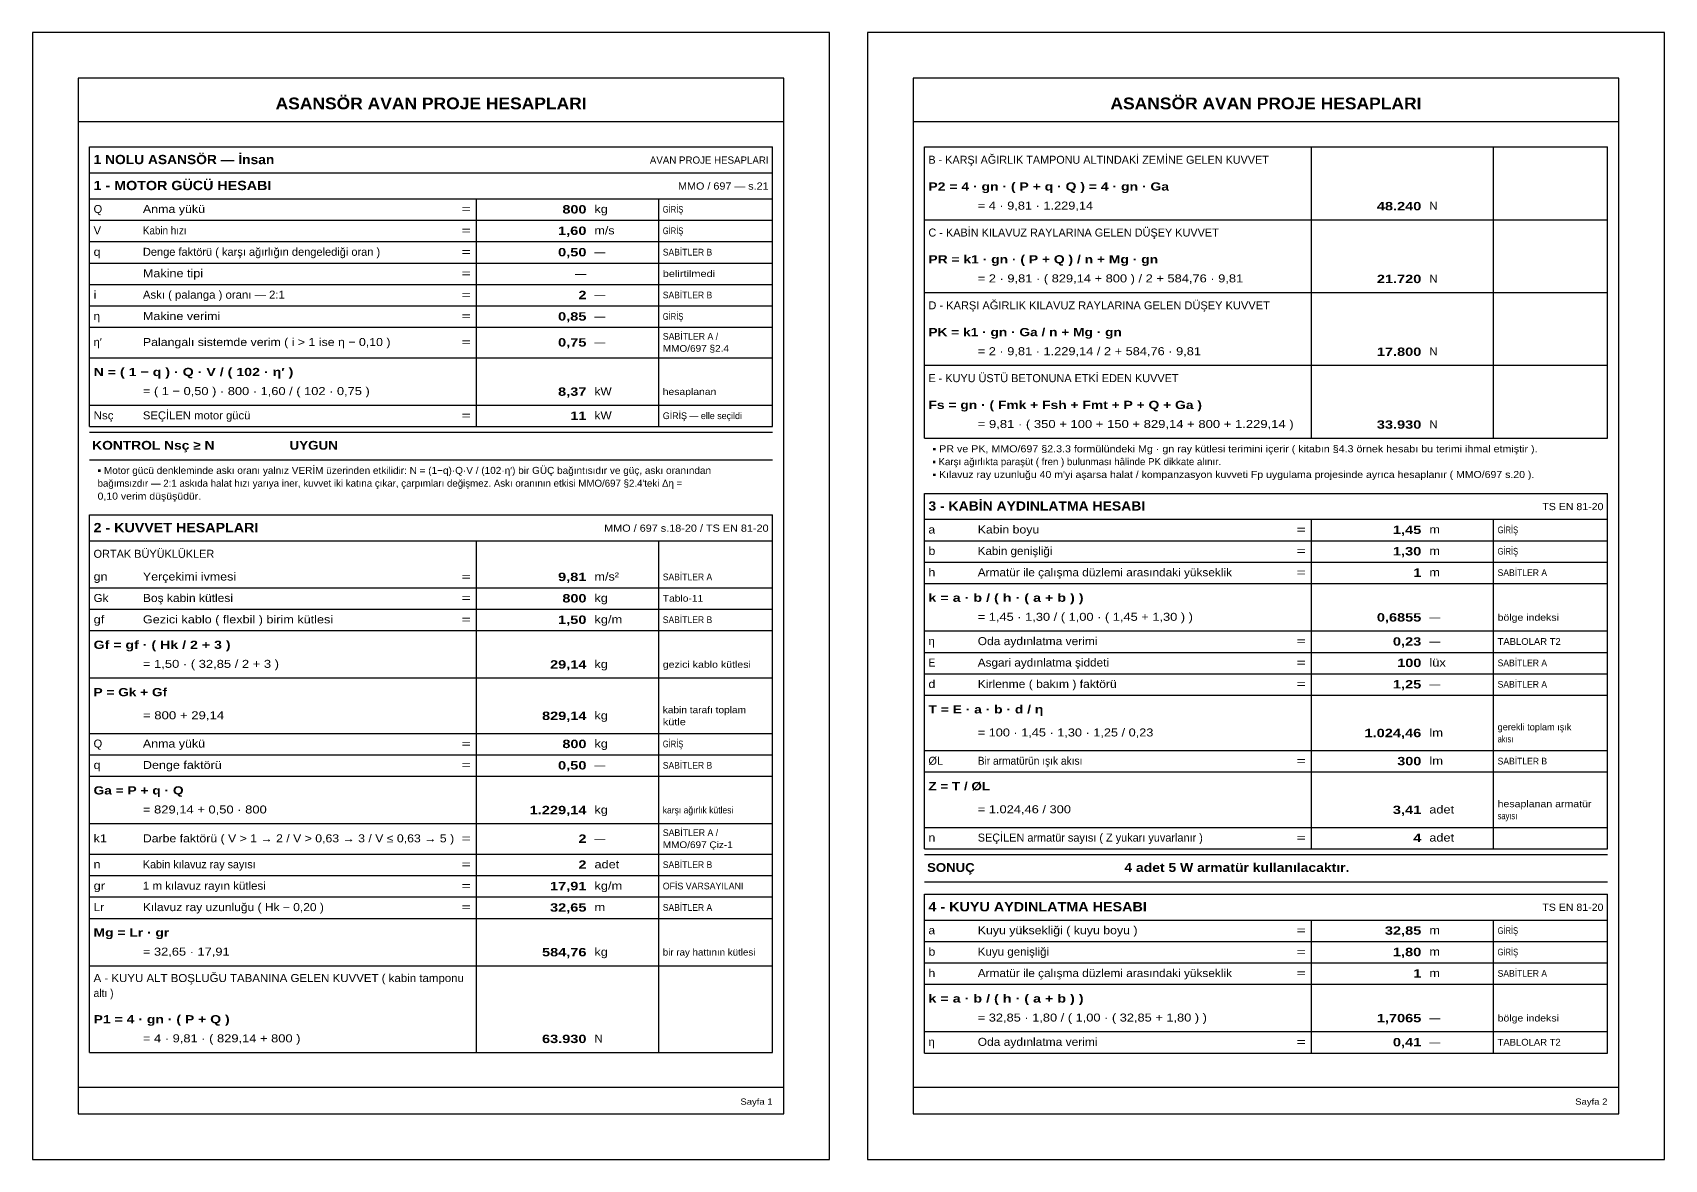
# Model space of a CAD drawing. Header units: millimetres. Extents: x 0 to 1750, y 0 to 297.
# Drawn here: x 440 to 870, y 0 to 297 of the extents above; entities that cross this region are included whole.
import ezdxf

# ---------------------------------------------------------------- set-up
doc = ezdxf.new("R2010")
doc.units = ezdxf.units.MM
for name, color, linetype in [('AVAN-A4', 8, 'Continuous'), ('AVAN-CIZGI', 7, 'Continuous'), ('AVAN-YAZI', 7, 'Continuous')]:
    doc.layers.add(name, color=color, linetype=linetype)
doc.styles.add('AVAN', font='arial.ttf')
doc.styles.add('AVAN-KALIN', font='arialbd.ttf')

msp = doc.modelspace()

# ---------------------------------------------------------------- linework, layer by layer
at = {"layer": 'AVAN-A4'}
for points in [[(440, 0), (650, 0), (650, 297), (440, 297)], [(660, 0), (870, 0), (870, 297), (660, 297)]]:
    msp.add_lwpolyline(points, close=True, dxfattribs=at)
at = {"layer": 'AVAN-CIZGI'}
for p, q in [((638, 285), (452, 285)), ((452, 285), (452, 12)), ((638, 12), (638, 285)), ((858, 285), (672, 285)), ((672, 285), (672, 12)), ((858, 12), (858, 285)), ((452, 273.6), (638, 273.6)), ((672, 273.6), (858, 273.6)), ((455, 266.8833), (635, 266.8833)), ((455, 260.0394), (455, 266.8833)), ((455, 266.8833), (635, 266.8833)), ((635, 260.0394), (635, 266.8833)), ((675, 209.31), (675, 266.8833)), ((675, 266.8833), (855, 266.8833)), ((777, 209.31), (777, 266.8833)), ((825, 209.31), (825, 266.8833)), ((855, 209.31), (855, 266.8833)), ((455, 260.0394), (635, 260.0394)), ((455, 260.0394), (635, 260.0394)), ((455, 253.1956), (455, 260.0394)), ((455, 260.0394), (635, 260.0394)), ((635, 253.1956), (635, 260.0394)), ((455, 253.1956), (635, 253.1956)), ((455, 253.1956), (635, 253.1956)), ((455, 247.5511), (455, 253.1956)), ((557, 247.5511), (557, 253.1956)), ((605, 247.5511), (605, 253.1956)), ((635, 247.5511), (635, 253.1956)), ((455, 247.5511), (635, 247.5511)), ((455, 247.5511), (635, 247.5511)), ((455, 247.5511), (635, 247.5511)), ((455, 198.7972), (455, 247.5511)), ((557, 198.7972), (557, 247.5511)), ((605, 198.7972), (605, 247.5511)), ((635, 198.7972), (635, 247.5511)), ((675, 247.6922), (855, 247.6922)), ((455, 241.9067), (635, 241.9067)), ((455, 236.2622), (635, 236.2622)), ((455, 230.6178), (635, 230.6178)), ((675, 228.5011), (855, 228.5011)), ((455, 224.9733), (635, 224.9733)), ((455, 219.3289), (635, 219.3289)), ((455, 211.2856), (635, 211.2856)), ((675, 209.31), (855, 209.31)), ((675, 209.31), (855, 209.31)), ((675, 209.31), (855, 209.31)), ((675, 190.1189), (675, 209.31)), ((777, 190.1189), (777, 209.31)), ((825, 190.1189), (825, 209.31)), ((855, 190.1189), (855, 209.31)), ((455, 198.7972), (635, 198.7972)), ((455, 198.7972), (635, 198.7972)), ((455, 198.7972), (635, 198.7972)), ((455, 193.1528), (455, 198.7972)), ((557, 193.1528), (557, 198.7972)), ((605, 193.1528), (605, 198.7972)), ((635, 193.1528), (635, 198.7972)), ((455, 193.1528), (635, 193.1528)), ((455, 193.1528), (635, 193.1528)), ((455, 191.6528), (635, 191.6528)), ((675, 190.1189), (855, 190.1189)), ((675, 190.1189), (855, 190.1189)), ((455, 184.4208), (635, 184.4208)), ((675, 175.5589), (855, 175.5589)), ((675, 168.715), (675, 175.5589)), ((675, 175.5589), (855, 175.5589)), ((855, 168.715), (855, 175.5589)), ((455, 169.8608), (635, 169.8608)), ((455, 163.017), (455, 169.8608)), ((455, 169.8608), (635, 169.8608)), ((635, 163.017), (635, 169.8608)), ((675, 168.715), (855, 168.715)), ((675, 168.715), (855, 168.715)), ((675, 163.0705), (675, 168.715)), ((777, 163.0705), (777, 168.715)), ((825, 163.0705), (825, 168.715)), ((855, 163.0705), (855, 168.715)), ((455, 163.017), (635, 163.017)), ((455, 163.017), (635, 163.017)), ((455, 150.6697), (455, 163.017)), ((557, 150.6697), (557, 163.017)), ((605, 150.6697), (605, 163.017)), ((635, 150.6697), (635, 163.017)), ((675, 163.0705), (855, 163.0705)), ((675, 163.0705), (855, 163.0705)), ((675, 163.0705), (855, 163.0705)), ((675, 87.5055), (675, 163.0705)), ((777, 87.5055), (777, 163.0705)), ((825, 87.5055), (825, 163.0705)), ((855, 87.5055), (855, 163.0705)), ((675, 157.4261), (855, 157.4261)), ((455, 150.6697), (635, 150.6697)), ((455, 150.6697), (635, 150.6697)), ((455, 150.6697), (635, 150.6697)), ((455, 28.1853), (455, 150.6697)), ((557, 28.1853), (557, 150.6697)), ((605, 28.1853), (605, 150.6697)), ((635, 28.1853), (635, 150.6697)), ((675, 151.7817), (855, 151.7817)), ((455, 145.0253), (635, 145.0253)), ((455, 139.3808), (635, 139.3808)), ((675, 139.2933), (855, 139.2933)), ((675, 133.6489), (855, 133.6489)), ((455, 126.8925), (635, 126.8925)), ((675, 128.0044), (855, 128.0044)), ((675, 122.36), (855, 122.36)), ((455, 112.2875), (635, 112.2875)), ((675, 107.755), (855, 107.755)), ((455, 106.6431), (635, 106.6431)), ((455, 100.9986), (635, 100.9986)), ((675, 102.1105), (855, 102.1105)), ((455, 88.5103), (635, 88.5103)), ((675, 87.5055), (855, 87.5055)), ((675, 87.5055), (855, 87.5055)), ((675, 87.5055), (855, 87.5055)), ((675, 81.8611), (675, 87.5055)), ((777, 81.8611), (777, 87.5055)), ((825, 81.8611), (825, 87.5055)), ((855, 81.8611), (855, 87.5055)), ((675, 81.8611), (855, 81.8611)), ((675, 81.8611), (855, 81.8611)), ((455, 80.4669), (635, 80.4669)), ((675, 80.3611), (855, 80.3611)), ((455, 74.8225), (635, 74.8225)), ((675, 73.1292), (855, 73.1292)), ((455, 69.1781), (635, 69.1781)), ((675, 69.9292), (855, 69.9292)), ((675, 63.0853), (675, 69.9292)), ((675, 69.9292), (855, 69.9292)), ((855, 63.0853), (855, 69.9292)), ((455, 63.5336), (635, 63.5336)), ((675, 63.0853), (855, 63.0853)), ((675, 63.0853), (855, 63.0853)), ((675, 57.4408), (675, 63.0853)), ((777, 57.4408), (777, 63.0853)), ((825, 57.4408), (825, 63.0853)), ((855, 57.4408), (855, 63.0853)), ((675, 57.4408), (855, 57.4408)), ((675, 57.4408), (855, 57.4408)), ((675, 57.4408), (855, 57.4408)), ((675, 28.0192), (675, 57.4408)), ((777, 28.0192), (777, 57.4408)), ((825, 28.0192), (825, 57.4408)), ((855, 28.0192), (855, 57.4408)), ((675, 51.7964), (855, 51.7964)), ((455, 51.0453), (635, 51.0453)), ((675, 46.1519), (855, 46.1519)), ((675, 33.6636), (855, 33.6636)), ((455, 28.1853), (635, 28.1853)), ((675, 28.0192), (855, 28.0192)), ((452, 19), (638, 19)), ((672, 19), (858, 19)), ((452, 12), (638, 12)), ((672, 12), (858, 12))]:
    msp.add_line(p, q, dxfattribs=at)

# ---------------------------------------------------------------- texts
at = {"layer": 'AVAN-YAZI'}
for s, height, style, width, p in [('ASANSÖR AVAN PROJE HESAPLARI', 3.086, 'AVAN-KALIN', 1.066, (504.0278, 276.8)), ('ASANSÖR AVAN PROJE HESAPLARI', 3.086, 'AVAN-KALIN', 1.066, (724.0278, 276.8)), ('1 NOLU ASANSÖR — İnsan', 2.443, 'AVAN-KALIN', 1.0645, (456.0583, 262.3325)), ('AVAN PROJE HESAPLARI', 1.903, 'AVAN', 0.9628, (602.6558, 262.456)), ('B - KARŞI AĞIRLIK TAMPONU ALTINDAKİ ZEMİNE GELEN KUVVET', 2.109, 'AVAN', 0.9666, (676.0583, 262.4383)), ('1 - MOTOR GÜCÜ HESABI', 2.443, 'AVAN-KALIN', 1.1032, (456.0583, 255.4886)), ('MMO / 697 — s.21', 1.903, 'AVAN', 1.0698, (610.0783, 255.6121)), ('P2 = 4 · gn · ( P + q · Q ) = 4 · gn · Ga', 2.16, 'AVAN-KALIN', 1.2183, (676.0583, 255.3651)), ('Q', 2.109, 'AVAN', 0.9937, (456.0583, 249.4561)), ('Anma yükü', 2.109, 'AVAN', 1.1116, (469.0583, 249.4561)), ('=', 2.109, 'AVAN', 1.4092, (553.0583, 249.4561)), ('800', 2.212, 'AVAN-KALIN', 1.2291, (579.6087, 249.315)), ('kg', 2.109, 'AVAN', 1.129, (588.0583, 249.4561)), ('GİRİŞ', 1.775, 'AVAN', 0.6995, (606.0584, 249.5267)), ('= 4 · 9,81 · 1.229,14', 2.109, 'AVAN', 1.1423, (689.0583, 250.3557)), ('48.240', 2.212, 'AVAN-KALIN', 1.2394, (794.2343, 250.1617)), ('N', 2.109, 'AVAN', 1.0176, (808.0583, 250.3028)), ('V', 2.109, 'AVAN', 1.0073, (456.0583, 243.8117)), ('Kabin hızı', 2.109, 'AVAN', 0.8795, (469.0583, 243.8117)), ('=', 2.109, 'AVAN', 1.4092, (553.0583, 243.8117)), ('1,60', 2.212, 'AVAN-KALIN', 1.2453, (578.4562, 243.6706)), ('m/s', 2.109, 'AVAN', 1.1169, (588.0583, 243.8117)), ('GİRİŞ', 1.775, 'AVAN', 0.6995, (606.0584, 243.8822)), ('C - KABİN KILAVUZ RAYLARINA GELEN DÜŞEY KUVVET', 2.109, 'AVAN', 0.9739, (676.0583, 243.2472)), ('q', 2.109, 'AVAN', 1.1213, (456.0583, 238.1672)), ('Denge faktörü ( karşı ağırlığın dengelediği oran )', 2.109, 'AVAN', 0.9867, (469.0583, 238.1672)), ('=', 2.109, 'AVAN', 1.4092, (553.0583, 238.1672)), ('0,50', 2.212, 'AVAN-KALIN', 1.2453, (578.4562, 238.0261)), ('—', 2.109, 'AVAN', 0.9822, (588.0583, 238.1672)), ('SABİTLER B', 1.775, 'AVAN', 0.9093, (606.0584, 238.2378)), ('PR = k1 · gn · ( P + Q ) / n + Mg · gn', 2.16, 'AVAN-KALIN', 1.2097, (676.0583, 236.174)), ('Makine tipi', 2.109, 'AVAN', 1.1266, (469.0583, 232.5228)), ('=', 2.109, 'AVAN', 1.4092, (553.0583, 232.5228)), ('—', 2.212, 'AVAN-KALIN', 0.9822, (582.9078, 232.3817)), ('belirtilmedi', 1.775, 'AVAN', 1.1648, (606.0584, 232.5933)), ('= 2 · 9,81 · ( 829,14 + 800 ) / 2 + 584,76 · 9,81', 2.109, 'AVAN', 1.1498, (689.0583, 231.1646)), ('21.720', 2.212, 'AVAN-KALIN', 1.2394, (794.2343, 230.9706)), ('N', 2.109, 'AVAN', 1.0176, (808.0583, 231.1117)), ('i', 2.109, 'AVAN', 1.2292, (456.0583, 226.8783)), ('Askı ( palanga ) oranı — 2:1', 2.109, 'AVAN', 1.0152, (469.0583, 226.8783)), ('=', 2.109, 'AVAN', 1.4092, (553.0583, 226.8783)), ('2', 2.212, 'AVAN-KALIN', 1.2291, (583.8307, 226.7372)), ('SABİTLER B', 1.775, 'AVAN', 0.9093, (606.0584, 226.9489)), ('—', 2.109, 'AVAN', 0.9822, (588.0583, 226.8783)), ('D - KARŞI AĞIRLIK KILAVUZ RAYLARINA GELEN DÜŞEY KUVVET', 2.109, 'AVAN', 0.9883, (676.0583, 224.0561)), ('η', 2.109, 'AVAN', 1.0323, (456.0583, 221.2339)), ('Makine verimi', 2.109, 'AVAN', 1.1224, (469.0583, 221.2339)), ('=', 2.109, 'AVAN', 1.4092, (553.0583, 221.2339)), ('0,85', 2.212, 'AVAN-KALIN', 1.2453, (578.4562, 221.0928)), ('—', 2.109, 'AVAN', 0.9822, (588.0583, 221.2339)), ('GİRİŞ', 1.775, 'AVAN', 0.6995, (606.0584, 221.3044)), ('η′', 2.109, 'AVAN', 0.9947, (456.0583, 214.39)), ('Palangalı sistemde verim ( i > 1 ise η − 0,10 )', 2.109, 'AVAN', 1.1038, (469.0583, 214.39)), ('=', 2.109, 'AVAN', 1.4092, (553.0583, 214.39)), ('0,75', 2.212, 'AVAN-KALIN', 1.2453, (578.4562, 214.2489)), ('—', 2.109, 'AVAN', 0.9822, (588.0583, 214.39)), ('SABİTLER A /', 1.775, 'AVAN', 0.9292, (606.0584, 216.0481)), ('PK = k1 · gn · Ga / n + Mg · gn', 2.16, 'AVAN-KALIN', 1.197, (676.0583, 216.9829)), ('MMO/697 §2.4', 1.775, 'AVAN', 1.0642, (606.0584, 212.8731)), ('= 2 · 9,81 · 1.229,14 / 2 + 584,76 · 9,81', 2.109, 'AVAN', 1.144, (689.0583, 211.9735)), ('17.800', 2.212, 'AVAN-KALIN', 1.2394, (794.2343, 211.7794)), ('N', 2.109, 'AVAN', 1.0176, (808.0583, 211.9206)), ('N = ( 1 − q ) · Q · V / ( 102 · η′ )', 2.16, 'AVAN-KALIN', 1.2396, (456.0583, 206.4701)), ('E - KUYU ÜSTÜ BETONUNA ETKİ EDEN KUVVET', 2.109, 'AVAN', 0.9726, (676.0583, 204.865)), ('= ( 1 − 0,50 ) · 800 · 1,60 / ( 102 · 0,75 )', 2.109, 'AVAN', 1.148, (469.0583, 201.4607)), ('8,37', 2.212, 'AVAN-KALIN', 1.2453, (578.4562, 201.2667)), ('kW', 2.109, 'AVAN', 1.0664, (588.0583, 201.4078)), ('hesaplanan', 1.775, 'AVAN', 1.0997, (606.0584, 201.4783)), ('Fs = gn · ( Fmk + Fsh + Fmt + P + Q + Ga )', 2.16, 'AVAN-KALIN', 1.2076, (676.0583, 197.7918)), ('Nsç', 2.109, 'AVAN', 1.0374, (456.0583, 195.0578)), ('SEÇİLEN motor gücü', 2.109, 'AVAN', 1.006, (469.0583, 195.0578)), ('=', 2.109, 'AVAN', 1.4092, (553.0583, 195.0578)), ('11', 2.212, 'AVAN-KALIN', 1.2291, (581.7197, 194.9167)), ('kW', 2.109, 'AVAN', 1.0664, (588.0583, 195.0578)), ('GİRİŞ — elle seçildi', 1.775, 'AVAN', 0.9464, (606.0584, 195.1283)), ('= 9,81 · ( 350 + 100 + 150 + 829,14 + 800 + 1.229,14 )', 2.109, 'AVAN', 1.1658, (689.0583, 192.7824)), ('33.930', 2.212, 'AVAN-KALIN', 1.2394, (794.2343, 192.5883)), ('N', 2.109, 'AVAN', 1.0176, (808.0583, 192.7294)), ('KONTROL Nsç ≥ N', 2.315, 'AVAN-KALIN', 1.1218, (455.7056, 187.0667)), ('UYGUN', 2.315, 'AVAN-KALIN', 1.0896, (507.7056, 187.0667)), ('▪ Karşı ağırlıkta paraşüt ( fren ) bulunması hâlinde PK dikkate alınır.', 1.852, 'AVAN', 0.9846, (677.1167, 182.9922)), ('▪ PR ve PK, MMO/697 §2.3.3 formülündeki Mg · gn ray kütlesi terimini içerir ( kitabın §4.3 örnek hesabı bu terimi ihmal etmiştir ).', 1.852, 'AVAN', 1.088, (677.1167, 186.3789)), ('▪ Motor gücü denkleminde askı oranı yalnız VERİM üzerinden etkilidir: N = (1−q)·Q·V / (102·η′) bir GÜÇ bağıntısıdır ve güç, askı oranından', 1.852, 'AVAN', 1.0187, (457.1167, 180.6808)), ("▪ Kılavuz ray uzunluğu 40 m'yi aşarsa halat / kompanzasyon kuvveti Fp uygulama projesinde ayrıca hesaplanır ( MMO/697 s.20 ).", 1.852, 'AVAN', 1.0712, (677.1167, 179.6056)), ("bağımsızdır — 2:1 askıda halat hızı yarıya iner, kuvvet iki katına çıkar, çarpımları değişmez. Askı oranının etkisi MMO/697 §2.4'teki Δη =", 1.852, 'AVAN', 0.9868, (457.1167, 177.2942)), ('0,10 verim düşüşüdür.', 1.852, 'AVAN', 1.0664, (457.1167, 173.9075)), ('3 - KABİN AYDINLATMA HESABI', 2.443, 'AVAN-KALIN', 1.0761, (676.0583, 171.008)), ('TS EN 81-20', 1.903, 'AVAN', 1.0479, (837.8424, 171.1315)), ('2 - KUVVET HESAPLARI', 2.443, 'AVAN-KALIN', 1.101, (456.0583, 165.31)), ('MMO / 697 s.18-20 / TS EN 81-20', 1.903, 'AVAN', 1.0743, (590.6164, 165.4335)), ('a', 2.109, 'AVAN', 1.0825, (676.0583, 164.9755)), ('Kabin boyu', 2.109, 'AVAN', 1.1003, (689.0583, 164.9755)), ('=', 2.109, 'AVAN', 1.4092, (773.0583, 164.9755)), ('1,45', 2.212, 'AVAN-KALIN', 1.2453, (798.4562, 164.8344)), ('m', 2.109, 'AVAN', 1.1486, (808.0583, 164.9755)), ('GİRİŞ', 1.775, 'AVAN', 0.6995, (826.0584, 165.0461)), ('ORTAK BÜYÜKLÜKLER', 2.109, 'AVAN', 0.9766, (456.0583, 158.572)), ('b', 2.109, 'AVAN', 1.1213, (676.0583, 159.3311)), ('Kabin genişliği', 2.109, 'AVAN', 1.0348, (689.0583, 159.3311)), ('=', 2.109, 'AVAN', 1.4092, (773.0583, 159.3311)), ('1,30', 2.212, 'AVAN-KALIN', 1.2453, (798.4562, 159.19)), ('m', 2.109, 'AVAN', 1.1486, (808.0583, 159.3311)), ('GİRİŞ', 1.775, 'AVAN', 0.6995, (826.0584, 159.4017)), ('SABİTLER A', 1.775, 'AVAN', 0.909, (606.0584, 152.6453)), ('h', 2.109, 'AVAN', 1.1196, (676.0583, 153.6867)), ('Armatür ile çalışma düzlemi arasındaki yükseklik', 2.109, 'AVAN', 1.0574, (689.0583, 153.6867)), ('=', 2.109, 'AVAN', 1.4092, (773.0583, 153.6867)), ('1', 2.212, 'AVAN-KALIN', 1.2291, (803.8307, 153.5455)), ('m', 2.109, 'AVAN', 1.1486, (808.0583, 153.6867)), ('SABİTLER A', 1.775, 'AVAN', 0.909, (826.0584, 153.7572)), ('gn', 2.109, 'AVAN', 1.1204, (456.0583, 152.5747)), ('Yerçekimi ivmesi', 2.109, 'AVAN', 1.1114, (469.0583, 152.5747)), ('=', 2.109, 'AVAN', 1.4092, (553.0583, 152.5747)), ('9,81', 2.212, 'AVAN-KALIN', 1.2453, (578.4562, 152.4336)), ('m/s²', 2.109, 'AVAN', 1.1281, (588.0583, 152.5747)), ('Gk', 2.109, 'AVAN', 1.0406, (456.0583, 146.9303)), ('Boş kabin kütlesi', 2.109, 'AVAN', 1.074, (469.0583, 146.9303)), ('=', 2.109, 'AVAN', 1.4092, (553.0583, 146.9303)), ('800', 2.212, 'AVAN-KALIN', 1.2291, (579.6087, 146.7892)), ('kg', 2.109, 'AVAN', 1.129, (588.0583, 146.9303)), ('Tablo-11', 1.775, 'AVAN', 1.0905, (606.0584, 147.0008)), ('k = a · b / ( h · ( a + b ) )', 2.16, 'AVAN-KALIN', 1.2508, (676.0583, 146.9662)), ('gf', 2.109, 'AVAN', 1.1621, (456.0583, 141.2858)), ('Gezici kablo ( flexbil ) birim kütlesi', 2.109, 'AVAN', 1.13, (469.0583, 141.2858)), ('=', 2.109, 'AVAN', 1.4092, (553.0583, 141.2858)), ('1,50', 2.212, 'AVAN-KALIN', 1.2453, (578.4562, 141.1447)), ('kg/m', 2.109, 'AVAN', 1.1444, (588.0583, 141.2858)), ('SABİTLER B', 1.775, 'AVAN', 0.9093, (606.0584, 141.3564)), ('= 1,45 · 1,30 / ( 1,00 · ( 1,45 + 1,30 ) )', 2.109, 'AVAN', 1.1468, (689.0583, 141.9568)), ('0,6855', 2.212, 'AVAN-KALIN', 1.2394, (794.2343, 141.7628)), ('—', 2.109, 'AVAN', 0.9822, (808.0583, 141.9039)), ('bölge indeksi', 1.775, 'AVAN', 1.1161, (826.0584, 141.9744)), ('Oda aydınlatma verimi', 2.109, 'AVAN', 1.0714, (689.0583, 135.5539)), ('0,23', 2.212, 'AVAN-KALIN', 1.2453, (798.4562, 135.4128)), ('Gf = gf · ( Hk / 2 + 3 )', 2.16, 'AVAN-KALIN', 1.2377, (456.0583, 134.5654)), ('η', 2.109, 'AVAN', 1.0323, (676.0583, 135.5539)), ('=', 2.109, 'AVAN', 1.4092, (773.0583, 135.5539)), ('—', 2.109, 'AVAN', 0.9822, (808.0583, 135.5539)), ('TABLOLAR T2', 1.775, 'AVAN', 1.0053, (826.0584, 135.6244)), ('= 1,50 · ( 32,85 / 2 + 3 )', 2.109, 'AVAN', 1.159, (469.0583, 129.556)), ('29,14', 2.212, 'AVAN-KALIN', 1.2417, (576.3452, 129.3619)), ('kg', 2.109, 'AVAN', 1.129, (588.0583, 129.5031)), ('gezici kablo kütlesi', 1.775, 'AVAN', 1.1228, (606.0584, 129.5736)), ('E', 2.109, 'AVAN', 0.9304, (676.0583, 129.9094)), ('Asgari aydınlatma şiddeti', 2.109, 'AVAN', 1.0511, (689.0583, 129.9094)), ('=', 2.109, 'AVAN', 1.4092, (773.0583, 129.9094)), ('100', 2.212, 'AVAN-KALIN', 1.2291, (799.6087, 129.7683)), ('lüx', 2.109, 'AVAN', 1.1554, (808.0583, 129.9094)), ('SABİTLER A', 1.775, 'AVAN', 0.909, (826.0584, 129.98)), ('d', 2.109, 'AVAN', 1.1213, (676.0583, 124.265)), ('Kirlenme ( bakım ) faktörü', 2.109, 'AVAN', 1.0803, (689.0583, 124.265)), ('=', 2.109, 'AVAN', 1.4092, (773.0583, 124.265)), ('1,25', 2.212, 'AVAN-KALIN', 1.2453, (798.4562, 124.1239)), ('—', 2.109, 'AVAN', 0.9822, (808.0583, 124.265)), ('SABİTLER A', 1.775, 'AVAN', 0.909, (826.0584, 124.3355)), ('P = Gk + Gf', 2.16, 'AVAN-KALIN', 1.1918, (456.0583, 122.0771)), ('= 800 + 29,14', 2.109, 'AVAN', 1.1777, (469.0583, 116.0093)), ('829,14', 2.212, 'AVAN-KALIN', 1.2394, (574.2343, 115.8153)), ('kg', 2.109, 'AVAN', 1.129, (588.0583, 115.9564)), ('kabin tarafı toplam', 1.775, 'AVAN', 1.0754, (606.0584, 117.6144)), ('kütle', 1.775, 'AVAN', 1.1617, (606.0584, 114.4394)), ('T = E · a · b · d / η', 2.16, 'AVAN-KALIN', 1.2083, (676.0583, 117.5446)), ('= 100 · 1,45 · 1,30 · 1,25 / 0,23', 2.109, 'AVAN', 1.1372, (689.0583, 111.4768)), ('1.024,46', 2.212, 'AVAN-KALIN', 1.2453, (790.9708, 111.2828)), ('lm', 2.109, 'AVAN', 1.1655, (808.0583, 111.4239)), ('gerekli toplam ışık', 1.775, 'AVAN', 0.9738, (826.0584, 113.0819)), ('Q', 2.109, 'AVAN', 0.9937, (456.0583, 108.5481)), ('Anma yükü', 2.109, 'AVAN', 1.1116, (469.0583, 108.5481)), ('=', 2.109, 'AVAN', 1.4092, (553.0583, 108.5481)), ('800', 2.212, 'AVAN-KALIN', 1.2291, (579.6087, 108.4069)), ('kg', 2.109, 'AVAN', 1.129, (588.0583, 108.5481)), ('GİRİŞ', 1.775, 'AVAN', 0.6995, (606.0584, 108.6186)), ('akısı', 1.775, 'AVAN', 0.7239, (826.0584, 109.9069)), ('q', 2.109, 'AVAN', 1.1213, (456.0583, 102.9036)), ('Denge faktörü', 2.109, 'AVAN', 1.1227, (469.0583, 102.9036)), ('=', 2.109, 'AVAN', 1.4092, (553.0583, 102.9036)), ('0,50', 2.212, 'AVAN-KALIN', 1.2453, (578.4562, 102.7625)), ('—', 2.109, 'AVAN', 0.9822, (588.0583, 102.9036)), ('SABİTLER B', 1.775, 'AVAN', 0.9093, (606.0584, 102.9742)), ('ØL', 2.109, 'AVAN', 0.9897, (676.0583, 104.0155)), ('Bir armatürün ışık akısı', 2.109, 'AVAN', 0.9109, (689.0583, 104.0155)), ('=', 2.109, 'AVAN', 1.4092, (773.0583, 104.0155)), ('300', 2.212, 'AVAN-KALIN', 1.2291, (799.6087, 103.8744)), ('lm', 2.109, 'AVAN', 1.1655, (808.0583, 104.0155)), ('SABİTLER B', 1.775, 'AVAN', 0.9093, (826.0584, 104.0861)), ('Z = T / ØL', 2.16, 'AVAN-KALIN', 1.1761, (676.0583, 97.2951)), ('Ga = P + q · Q', 2.16, 'AVAN-KALIN', 1.1989, (456.0583, 96.1832)), ('hesaplanan armatür', 1.775, 'AVAN', 1.1215, (826.0584, 92.8325)), ('= 829,14 + 0,50 · 800', 2.109, 'AVAN', 1.1587, (469.0583, 91.1738)), ('1.229,14', 2.212, 'AVAN-KALIN', 1.2453, (570.9708, 90.9797)), ('kg', 2.109, 'AVAN', 1.129, (588.0583, 91.1208)), ('karşı ağırlık kütlesi', 1.775, 'AVAN', 0.9061, (606.0584, 91.1914)), ('= 1.024,46 / 300', 2.109, 'AVAN', 1.1492, (689.0583, 91.2273)), ('3,41', 2.212, 'AVAN-KALIN', 1.2453, (798.4562, 91.0333)), ('adet', 2.109, 'AVAN', 1.1381, (808.0583, 91.1744)), ('sayısı', 1.775, 'AVAN', 0.7692, (826.0584, 89.6575)), ('SABİTLER A /', 1.775, 'AVAN', 0.9292, (606.0584, 85.2294)), ('SEÇİLEN armatür sayısı ( Z yukarı yuvarlanır )', 2.109, 'AVAN', 0.9741, (689.0583, 83.7661)), ('k1', 2.109, 'AVAN', 1.1304, (456.0583, 83.5714)), ('Darbe faktörü ( V > 1 → 2 / V > 0,63 → 3 / V ≤ 0,63 → 5 )', 2.109, 'AVAN', 1.0964, (469.0583, 83.5714)), ('=', 2.109, 'AVAN', 1.4092, (553.0583, 83.5714)), ('2', 2.212, 'AVAN-KALIN', 1.2291, (583.8307, 83.4303)), ('—', 2.109, 'AVAN', 0.9822, (588.0583, 83.5714)), ('MMO/697 Çiz-1', 1.775, 'AVAN', 1.0626, (606.0584, 82.0544)), ('n', 2.109, 'AVAN', 1.1196, (676.0583, 83.7661)), ('=', 2.109, 'AVAN', 1.4092, (773.0583, 83.7661)), ('4', 2.212, 'AVAN-KALIN', 1.2291, (803.8307, 83.625)), ('adet', 2.109, 'AVAN', 1.1381, (808.0583, 83.7661)), ('n', 2.109, 'AVAN', 1.1196, (456.0583, 76.7275)), ('Kabin kılavuz ray sayısı', 2.109, 'AVAN', 0.9601, (469.0583, 76.7275)), ('=', 2.109, 'AVAN', 1.4092, (553.0583, 76.7275)), ('2', 2.212, 'AVAN-KALIN', 1.2291, (583.8307, 76.5864)), ('adet', 2.109, 'AVAN', 1.1381, (588.0583, 76.7275)), ('SABİTLER B', 1.775, 'AVAN', 0.9093, (606.0584, 76.7981)), ('SONUÇ', 2.315, 'AVAN-KALIN', 1.0752, (675.7056, 75.775)), ('4 adet 5 W armatür kullanılacaktır.', 2.315, 'AVAN-KALIN', 1.1339, (727.7056, 75.775)), ('1 m kılavuz rayın kütlesi', 2.109, 'AVAN', 1.0301, (469.0583, 71.0831)), ('17,91', 2.212, 'AVAN-KALIN', 1.2417, (576.3452, 70.9419)), ('kg/m', 2.109, 'AVAN', 1.1444, (588.0583, 71.0831)), ('OFİS VARSAYILANI', 1.775, 'AVAN', 0.9342, (606.0584, 71.1536)), ('gr', 2.109, 'AVAN', 1.1555, (456.0583, 71.0831)), ('=', 2.109, 'AVAN', 1.4092, (553.0583, 71.0831)), ('Lr', 2.109, 'AVAN', 1.0697, (456.0583, 65.4386)), ('Kılavuz ray uzunluğu ( Hk − 0,20 )', 2.109, 'AVAN', 1.0729, (469.0583, 65.4386)), ('=', 2.109, 'AVAN', 1.4092, (553.0583, 65.4386)), ('32,65', 2.212, 'AVAN-KALIN', 1.2417, (576.3452, 65.2975)), ('m', 2.109, 'AVAN', 1.1486, (588.0583, 65.4386)), ('SABİTLER A', 1.775, 'AVAN', 0.909, (606.0584, 65.5092)), ('4 - KUYU AYDINLATMA HESABI', 2.443, 'AVAN-KALIN', 1.1081, (676.0583, 65.3783)), ('TS EN 81-20', 1.903, 'AVAN', 1.0479, (837.8424, 65.5018)), ('Mg = Lr · gr', 2.16, 'AVAN-KALIN', 1.2074, (456.0583, 58.7182)), ('a', 2.109, 'AVAN', 1.0825, (676.0583, 59.3458)), ('Kuyu yüksekliği ( kuyu boyu )', 2.109, 'AVAN', 1.1039, (689.0583, 59.3458)), ('=', 2.109, 'AVAN', 1.4092, (773.0583, 59.3458)), ('32,85', 2.212, 'AVAN-KALIN', 1.2417, (796.3452, 59.2047)), ('m', 2.109, 'AVAN', 1.1486, (808.0583, 59.3458)), ('GİRİŞ', 1.775, 'AVAN', 0.6995, (826.0584, 59.4164)), ('b', 2.109, 'AVAN', 1.1213, (676.0583, 53.7014)), ('Kuyu genişliği', 2.109, 'AVAN', 1.0338, (689.0583, 53.7014)), ('GİRİŞ', 1.775, 'AVAN', 0.6995, (826.0584, 53.7719)), ('= 32,65 · 17,91', 2.109, 'AVAN', 1.1485, (469.0583, 53.7088)), ('584,76', 2.212, 'AVAN-KALIN', 1.2394, (574.2343, 53.5147)), ('kg', 2.109, 'AVAN', 1.129, (588.0583, 53.6558)), ('bir ray hattının kütlesi', 1.775, 'AVAN', 1.036, (606.0584, 53.7264)), ('=', 2.109, 'AVAN', 1.4092, (773.0583, 53.7014)), ('1,80', 2.212, 'AVAN-KALIN', 1.2453, (798.4562, 53.5603)), ('m', 2.109, 'AVAN', 1.1486, (808.0583, 53.7014)), ('A - KUYU ALT BOŞLUĞU TABANINA GELEN KUVVET ( kabin tamponu', 2.109, 'AVAN', 1.0261, (456.0583, 46.7414)), ('h', 2.109, 'AVAN', 1.1196, (676.0583, 48.0569)), ('Armatür ile çalışma düzlemi arasındaki yükseklik', 2.109, 'AVAN', 1.0574, (689.0583, 48.0569)), ('=', 2.109, 'AVAN', 1.4092, (773.0583, 48.0569)), ('1', 2.212, 'AVAN-KALIN', 1.2291, (803.8307, 47.9158)), ('m', 2.109, 'AVAN', 1.1486, (808.0583, 48.0569)), ('SABİTLER A', 1.775, 'AVAN', 0.909, (826.0584, 48.1275)), ('altı )', 2.109, 'AVAN', 0.9177, (456.0583, 42.7903)), ('k = a · b / ( h · ( a + b ) )', 2.16, 'AVAN-KALIN', 1.2508, (676.0583, 41.3365)), ('P1 = 4 · gn · ( P + Q )', 2.16, 'AVAN-KALIN', 1.2222, (456.0583, 35.8582)), ('= 32,85 · 1,80 / ( 1,00 · ( 32,85 + 1,80 ) )', 2.109, 'AVAN', 1.1454, (689.0583, 36.3271)), ('1,7065', 2.212, 'AVAN-KALIN', 1.2394, (794.2343, 36.1331)), ('—', 2.109, 'AVAN', 0.9822, (808.0583, 36.2742)), ('bölge indeksi', 1.775, 'AVAN', 1.1161, (826.0584, 36.3447)), ('= 4 · 9,81 · ( 829,14 + 800 )', 2.109, 'AVAN', 1.1526, (469.0583, 30.8488)), ('63.930', 2.212, 'AVAN-KALIN', 1.2394, (574.2343, 30.6547)), ('N', 2.109, 'AVAN', 1.0176, (588.0583, 30.7958)), ('η', 2.109, 'AVAN', 1.0323, (676.0583, 29.9242)), ('Oda aydınlatma verimi', 2.109, 'AVAN', 1.0714, (689.0583, 29.9242)), ('=', 2.109, 'AVAN', 1.4092, (773.0583, 29.9242)), ('0,41', 2.212, 'AVAN-KALIN', 1.2453, (798.4562, 29.7831)), ('—', 2.109, 'AVAN', 0.9822, (808.0583, 29.9242)), ('TABLOLAR T2', 1.775, 'AVAN', 1.0053, (826.0584, 29.9947)), ('Sayfa 1', 1.646, 'AVAN', 1.0886, (626.5146, 14.4)), ('Sayfa 2', 1.646, 'AVAN', 1.0886, (846.5146, 14.4))]:
    msp.add_text(s, height=height, dxfattribs=dict(at, style=style, width=width)).set_placement(p)

doc.saveas('drawing.dxf')
